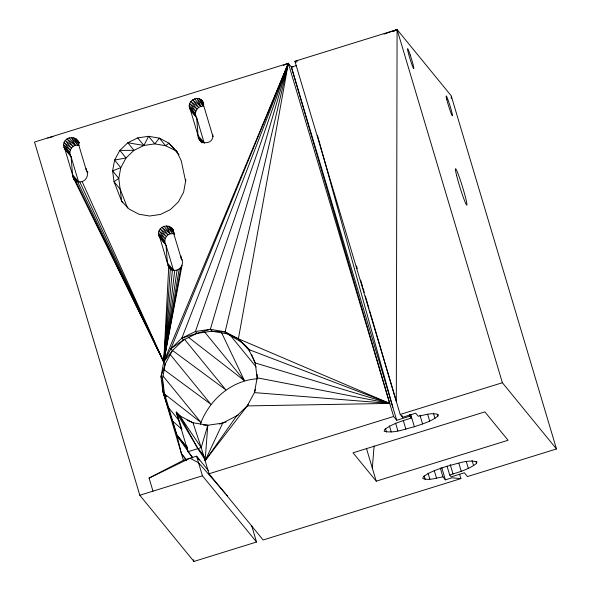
<?xml version="1.0" encoding="UTF-8"?>
<svg xmlns="http://www.w3.org/2000/svg" width="591" height="591" viewBox="0 0 591 591"><rect width="100%" height="100%" fill="white"/><g stroke="black" fill="none" stroke-linecap="round" stroke-linejoin="round"><path stroke-width="0.89" d="M410.361 414.52L411.41 418.059C402.153 420.984 392.313 423.592 384.542 429.657L384.194 431.267C394.227 433.691 404.643 428.94 414.394 426.761C422.462 423.873 431.142 421.59 437.909 416.101L438.256 414.498C431.74 412.341 424.7 415.133 418.192 416.234L415.702 413.19L402.515 417.283L400.196 414.446L294.909 61.257L397.086 29.55L396.302 401.363L369.515 310.186M173.495 230.416C169.72 222.083 156.12 226.759 158.883 235.654L165.066 243.219L166.012 245.184L167.408 262.906L168.716 267.184L163.714 361.958L160.966 376.755L162.924 391.604L183.395 460.278L149.087 478.067L152.988 491.151M170.962 269.939L168.716 267.184L170.341 268.875L163.714 361.958L165.258 363.849L162.215 380.441M226.08 422.004L222.718 423.067L207.788 425.254L205.121 460.685L248.331 404.48M372.323 468.087L374.088 445.998M170.341 268.875L172.417 269.969L163.714 361.958L172.446 350.552L183.373 340.054L196.966 333.39L210.352 329.313L225.149 331.824L238.38 338.791L389.705 403.409L291.407 67.086L288.319 63.296L34.514 142.047L139.801 495.243L193.914 561.45L256.538 542.021L251.663 525.665M173.385 230.342L172.373 229.042L181.252 258.614C184.636 263.409 180.55 270.582 174.744 270.36L163.714 361.958L72.723 176.643L71.075 156.733L70.13 154.776L63.946 147.203C61.191 137.71 75.641 133.78 79.12 142.66M177.677 152.404L169.004 143.207L159.363 138.139L148.585 136.307L137.703 137.895L127.804 142.756L119.84 150.402L114.602 160.087L112.6 170.865L114.026 181.688L121.672 201.295L129.222 209.111L138.855 214.186L149.641 216.018L160.516 214.422L170.422 209.569L178.379 201.923L183.616 192.23L185.869 179.708M177.093 270.021L163.714 361.958L75.367 180.44L73.742 178.755L75.426 180.816M179.228 268.971L163.714 361.958L77.451 181.533L75.367 180.44M283.244 65.453L288.319 63.296L238.38 338.791L249.675 350.781M180.942 267.324L163.714 361.958L79.778 181.925L77.451 181.533M212.937 136.58C212.029 145.379 197.601 144.455 198.037 135.502L196.677 117.764L195.732 115.799L189.548 108.234C187.066 101.054 197.372 94.966 202.277 100.839L212.937 136.58L212.79 134.822M200.645 424.235L200.977 422.476C210.189 399.051 232.13 380.116 257.809 378.75M182.072 265.233L163.714 361.958L82.119 181.585L79.778 181.925M447.084 466.277L449.685 475.001C458.948 472.069 468.789 469.461 476.56 463.396L476.9 461.785C466.868 459.37 456.451 464.112 446.707 466.299C438.64 469.18 429.952 471.463 423.186 476.952L422.846 478.562C429.362 480.719 436.394 477.92 442.91 476.819L445.392 479.862L451.989 477.816L460.899 478.607L459.599 474.248M249.771 350.781C243.884 341.266 233.083 338.384 225.149 331.824L288.319 63.296L393.606 416.492L396.701 420.275L409.881 416.182L411.41 418.059M238.513 414.882L222.718 423.067L205.121 460.685L236.311 416.404L247.237 405.906L254.425 392.609L257.174 377.812L255.216 362.963L248.737 349.517L238.38 338.791L226.7 333.723L211.896 331.211L210.352 329.313L288.319 63.296L163.714 361.958L170.902 348.66L288.319 63.296L195.422 331.499L181.829 338.163L170.902 348.66L172.446 350.552L164.424 365.474M460.899 478.607L263.128 539.975L209.022 473.76L201.221 447.601L207.788 425.254L192.991 422.742L187.148 420.208M165.258 363.849L160.966 376.755L162.51 378.646L164.468 393.495L176.968 435.412L181.444 453.74L186.49 460.286M255.571 389.173L254.425 392.609L389.705 403.409L248.737 349.517M170.902 348.66L183.373 340.054L181.829 338.163L288.319 63.296M122.795 202.669L121.672 201.295L118.784 178.438L120.786 167.652L126.023 157.967L133.987 150.321L143.886 145.467L148.585 136.307L154.768 143.872L165.546 145.704L176.554 151.023L181.267 160.826L185.626 181.452M393.798 31.175L397.086 29.55L451.199 95.757L556.486 448.953L467.488 476.568L464.4 472.778L451.214 476.871L449.685 475.001M78.788 144.005L73.727 137.814L77.584 144.987L71.4 137.422L75.242 145.327C71.378 146.538 68.992 150.875 70.13 154.776L64.892 149.168L63.946 147.203L69.827 152.441L63.643 144.876L70.255 150.114L64.072 142.549L71.385 148.023L65.202 140.459L73.107 146.376L66.923 138.811L75.242 145.327L79.135 145.246M203.186 106.018L197.002 98.446L200.837 106.358C196.98 107.569 194.594 111.898 195.732 115.799L190.494 110.199L189.548 108.234L195.422 113.472L189.238 105.9L195.857 111.145L189.674 103.58L196.988 109.054L190.804 101.489L198.702 107.407L192.518 99.842L200.837 106.358L203.186 106.018L199.33 98.845L203.829 104.348M82.119 181.585C86.766 180.211 89.064 174.205 86.279 170.178L77.436 140.592L78.95 142.557M174.286 233.135L168.664 226.257L172.52 233.43L166.337 225.865L170.178 233.777C166.315 234.989 163.929 239.318 165.066 243.219L159.829 237.612L158.883 235.654L164.763 240.884L158.58 233.319L165.192 238.557L159.009 230.992L166.322 236.474L160.139 228.902L168.036 234.819L161.853 227.254L170.178 233.777L174.072 233.696M149.087 478.067L189.992 458.232L198.532 462.731L225.215 493.256M393.769 31.101L397.086 29.55L502.38 382.739L556.486 448.953M384.091 34.115L397.086 29.55M181.829 338.163L196.966 333.39L211.896 331.211L225.149 331.824M396.701 420.275L291.407 67.086L296.35 65.549M162.51 378.646L162.924 391.604L165.968 396.598L163.899 394.869L165.443 396.76L165.968 396.598L164.424 394.707L163.899 394.869L176.968 435.412L192.659 458.055M201.221 447.601L188.041 451.694L176.251 412.141L179.76 415.776L201.221 447.601L192.991 422.742L179.76 415.776L176.251 412.141L181.747 428.63M183.395 460.278L196.581 456.186L208.217 470.429M139.801 495.243L202.432 475.807L256.538 542.021M209.022 473.76L393.606 416.492M400.196 414.446L502.38 382.739M376.223 481.17L508.068 440.258L484.879 411.883L353.034 452.795L376.223 481.17L366.523 448.65M219.372 424.087L222.718 423.067M47.701 137.962L53.05 136.617M127.523 208.01L120.209 189.253L114.026 181.688L118.784 178.438L112.6 170.865L120.786 167.652L114.602 160.087L126.023 157.967L119.84 150.402L133.987 150.321L127.804 142.756L143.886 145.467L154.768 143.872L159.363 138.139L165.546 145.704L169.004 143.207L178.962 154.687M210.352 329.313L195.422 331.499L196.966 333.39M291.407 67.086L293.158 66.886M295.818 61.183L297.642 61.036M247.237 405.906L389.705 403.409L255.216 362.963L251.692 354.711M203.37 425.047L207.788 425.254M172.417 269.969L174.744 270.36M389.705 403.409L257.174 377.812L257.063 374.362M225.075 332.91L226.7 333.723M172.373 350.345L225.821 389.846L184.355 339.108M163.833 369.538L210.832 404.237L169.957 354.208M188.514 337.35L244.46 380.707L221.485 332.504M164.867 394.249L200.977 422.476L163.013 376.024M172.269 420.792L181.962 429.332M204.22 143.066L198.037 135.502L190.494 110.199L196.677 117.764L204.22 143.066L198.325 137.666L202.262 142.483M77.968 181.437L72.723 176.643L76.66 181.452M173.591 270.471L167.408 262.906L159.829 237.612L166.012 245.184L173.591 270.471L167.696 265.071L172.195 270.575M238.616 339.382L239.924 340.682M177.795 414.032L180.137 416.456M202.211 142.815L199.344 139.779L201.029 141.847M168.716 267.184L171.006 269.607M73.742 178.755L76.04 181.178M176.251 412.141L197.926 448.621L203.363 454.797M226.427 494.645L227.638 496.034M294.909 61.257L296.069 62.676M203.09 101.999L201.405 99.938L203.688 103.536M194.653 98.793L200.837 106.358M137.703 137.895L143.886 145.467M173.555 230.793L170.74 227.35L173.939 232.389M173.673 233.319L174.796 234.693M163.995 226.205L170.178 233.777M182.375 259.988L181.252 258.614L181.045 255.955M79.179 143.037L75.803 138.907L79.002 143.945M69.058 137.762L75.242 145.327M229.892 334.831L256.169 366.989M87.97 172.24L86.279 170.178L86.146 168.405M204.745 332.105L244.46 380.707M168.007 407.036L178.519 419.898M179.76 415.776L197.926 448.621L204.331 456.451M176.532 434.54L187.044 447.409M186.896 447.564L176.968 435.412L181.954 442.016M192.696 457.39L188.041 451.694L186.771 445.799M181.444 453.74L186.682 460.145M183.616 444.218L184.724 445.68M199.189 459.938L196.581 456.186L202.432 475.807M197.926 448.621L205.299 460.167M165.968 396.598L162.924 391.604L164.424 394.707M476.036 461.652L476.56 463.396M472.039 460.433L473.605 465.671M466.247 461.408L468.323 468.382M458.897 463.425L461.239 471.271M437.392 414.357L437.909 416.101M450.179 464.46L453.046 474.048M433.395 413.146L434.954 418.376M427.596 414.114L429.679 421.088M441.758 467.651L445.392 479.862M440.31 468.094L442.91 476.819M419.994 415.259L422.595 423.976M434.208 470.392L436.55 478.237M410.752 414.55L414.394 426.761M428.047 473.132L429.871 479.235M409.364 414.439L409.881 416.182M424.109 475.858L425.151 479.345M401.998 415.539L402.515 417.283M403.284 420.437L405.884 429.162M395.564 423.097L397.906 430.95M389.403 425.838L391.22 431.947M385.458 428.564L386.499 432.058M193.383 559.684L193.914 561.45M356.513 265.92L357.296 268.58M360.673 280.09L362.497 286.288M363.014 288.053L364.315 292.479M365.356 296.025L368.998 308.413M317.456 135.243L392.801 407.192M451.228 96.68L451.288 98.527M71.075 156.733L64.892 149.168L72.434 174.471L78.618 182.043L71.075 156.733M410.213 54.956L409.423 52.695A10.379 0.694 72.8 0 0 408.204 52.496L408.795 54.719A10.379 0.694 72.8 0 0 413.722 68.541A10.379 0.694 72.8 0 0 410.213 54.956M456.666 175.682A19.023 1.278 72.8 0 0 466.55 204.914A19.023 1.278 72.8 0 0 460.352 180.189A19.023 1.278 72.8 0 0 456.666 175.682M446.848 99.79A10.379 0.694 72.8 0 0 452.241 115.733A10.379 0.694 72.8 0 0 448.857 102.243A10.379 0.694 72.8 0 0 446.848 99.79"/></g></svg>
